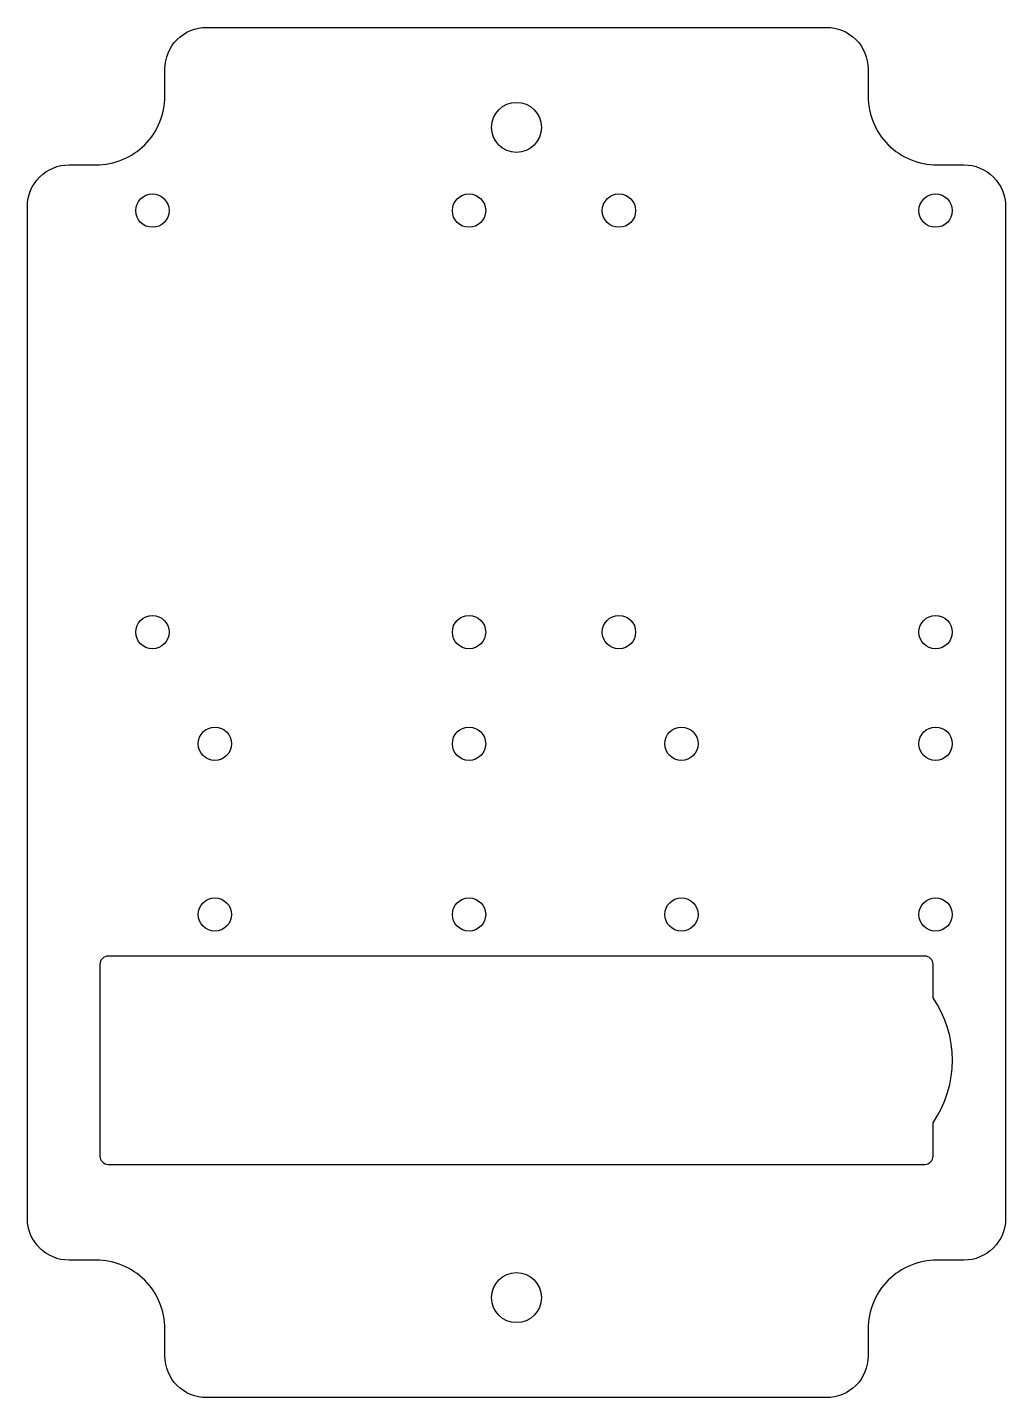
# Model space of a CAD drawing. Header units: millimetres. Extents: x 0 to 117, y 0 to 164.
import ezdxf

# ---------------------------------------------------------------- set-up
doc = ezdxf.new("R2010")
doc.units = ezdxf.units.MM
doc.layers.get('0').update_dxf_attribs({"linetype": 'CONTINUOUS'})

msp = doc.modelspace()

# ---------------------------------------------------------------- linework, layer by layer
for points in [[(5, 16.5, -0.414214), (0, 21.5), (0, 143, -0.414214), (5, 148), (8.25, 148, 0.414214), (16.5, 156.25), (16.5, 159.5, -0.414214), (21.5, 164.5), (95.9, 164.5, -0.414214), (100.9, 159.5), (100.9, 156.25, 0.414214), (109.15, 148), (112.4, 148, -0.414214), (117.4, 143), (117.4, 21.5, -0.414214), (112.4, 16.5), (109.15, 16.5, 0.414214), (100.9, 8.25), (100.9, 5, -0.414214), (95.9, 0), (21.5, 0, -0.414214), (16.5, 5), (16.5, 8.25, 0.414214), (8.25, 16.5)], [(108.7, 29), (108.7, 33, 0.309093), (108.7, 48), (108.7, 52, 0.414214), (107.7, 53), (9.7, 53, 0.414214), (8.7, 52), (8.7, 29, 0.414214), (9.7, 28), (107.7, 28, 0.414214)]]:
    msp.add_lwpolyline(points, format="xyb", close=True)
for centre, radius in [((58.7, 152.5), 3), ((15, 142.5), 2), ((53, 142.5), 2), ((71, 142.5), 2), ((109, 142.5), 2), ((15, 91.9), 2), ((53, 91.9), 2), ((71, 91.9), 2), ((109, 91.9), 2), ((22.5, 78.5), 2), ((53, 78.5), 2), ((78.5, 78.5), 2), ((109, 78.5), 2), ((22.5, 58), 2), ((53, 58), 2), ((78.5, 58), 2), ((109, 58), 2), ((58.7, 12), 3)]:
    msp.add_circle(centre, radius)

doc.saveas('drawing.dxf')
